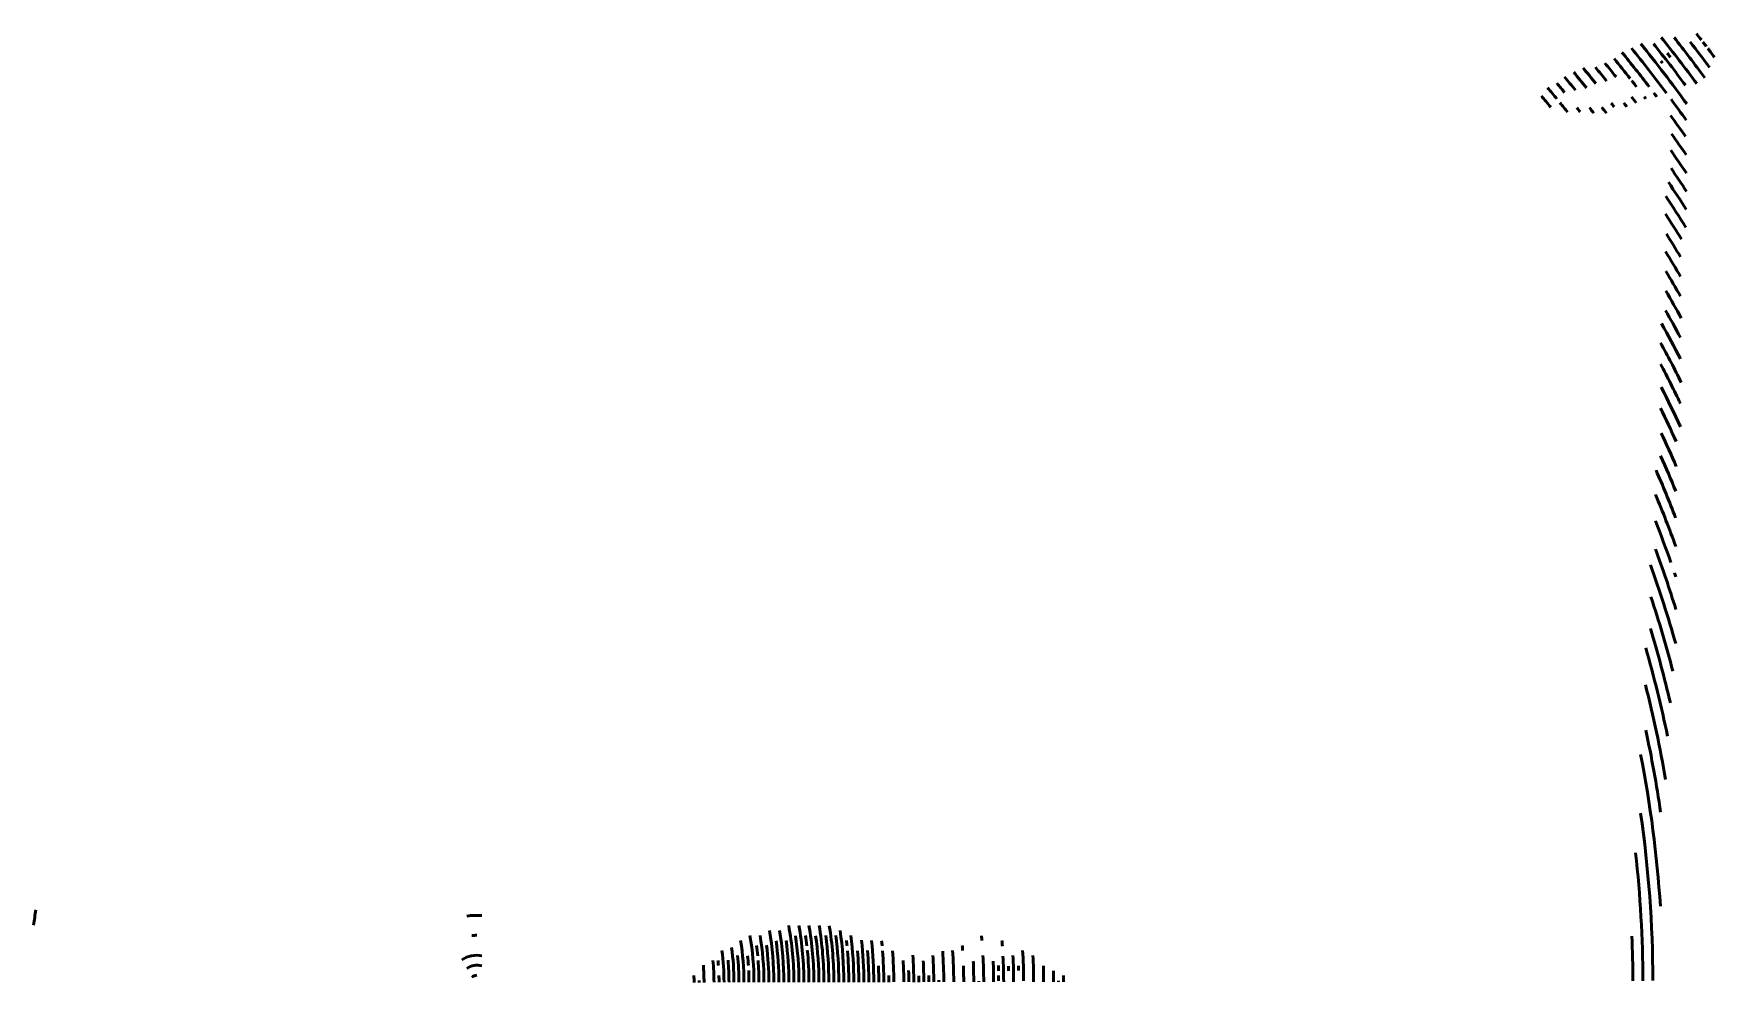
# Model space of a CAD drawing. Header units: millimetres. Extents: x -283 to 564, y -30 to 598.
# Drawn here: x 16.4 to 488.2, y 287.9 to 554.3 of the extents above; entities that cross this region are included whole.
import ezdxf

# ---------------------------------------------------------------- set-up
doc = ezdxf.new("R2010")
doc.units = ezdxf.units.MM
doc.layers.get('0').update_dxf_attribs({"lineweight": 50, "true_color": 0xffffff})

msp = doc.modelspace()

# ---------------------------------------------------------------- linework, layer by layer
for centre, radius, start, end in [((140.83, 287.84), 425.44, 36.4003, 38.5992), ((140.83, 287.84), 428.24, 36.3994, 38.299), ((140.83, 287.84), 431.04, 36.6001, 37.8003), ((140.83, 287.83), 433.85, 37.6012, 37.9006), ((140.83, 287.84), 411.42, 38.0989, 39.1005), ((140.83, 287.84), 414.22, 37.3991, 39.1001), ((140.83, 287.84), 417.03, 36.7998, 39.0015), ((140.83, 287.84), 419.83, 36.0016, 38.9), ((140.83, 287.84), 422.63, 36.5994, 38.5998), ((140.84, 287.83), 424.03, 37.8016, 38.0002), ((140.82, 287.85), 433.85, 37.2998, 37.4985), ((140.83, 287.84), 433.85, 36.7999, 37.2), ((140.83, 287.84), 400.2, 38.8994, 39.6995), ((140.83, 287.83), 403.01, 38.8013, 39.6015), ((140.83, 287.84), 405.81, 38.6014, 39.3009), ((140.83, 287.84), 408.61, 38.4999, 39.1993), ((140.84, 287.83), 421.23, 37.8024, 37.9003), ((140.83, 287.84), 391.79, 39.2989, 39.9004), ((140.83, 287.84), 394.6, 39.3005, 39.7985), ((140.83, 287.83), 397.4, 39.0995, 39.8017), ((140.82, 287.85), 411.42, 37.6976, 37.9998), ((140.83, 287.84), 388.99, 39.1993, 39.8008), ((140.83, 287.84), 391.79, 38.599, 39.0998), ((140.84, 287.83), 394.6, 38.3007, 38.5021), ((140.83, 287.83), 397.4, 37.9022, 38.2015), ((140.83, 287.84), 400.2, 37.6011, 37.9005), ((140.83, 287.84), 403.01, 37.6002, 37.7988), ((140.84, 287.83), 405.81, 37.3023, 37.501), ((140.83, 287.83), 408.61, 37.1997, 37.5018), ((140.84, 287.83), 411.42, 37.1016, 37.2023), ((140.83, 287.84), 414.22, 36.9005, 37.0992), ((140.83, 287.84), 417.03, 35.5014, 36.5002), ((140.83, 287.84), 414.22, 35.0017, 36.0004), ((140.83, 287.84), 411.42, 34.4009, 35.3996), ((140.83, 287.84), 408.61, 33.8001, 34.8996), ((140.83, 287.84), 405.81, 33.1989, 34.3012), ((140.83, 287.83), 403.01, 32.6017, 33.8998), ((140.83, 287.84), 400.2, 32.0005, 33.5001), ((140.83, 287.84), 397.4, 31.6992, 32.8994), ((140.83, 287.84), 394.6, 31.1013, 32.2008), ((140.83, 287.84), 391.79, 30.4, 31.6002), ((140.83, 287.84), 388.99, 29.7011, 30.9013), ((140.83, 287.83), 386.19, 28.8993, 30.2002), ((140.83, 287.84), 383.38, 28.2006, 29.5015), ((140.83, 287.84), 380.58, 27.4008, 29.099), ((140.83, 287.84), 377.78, 26.5007, 28.4003), ((140.83, 287.84), 374.97, 25.7017, 27.6013), ((140.83, 287.84), 372.17, 24.8016, 26.7012), ((140.83, 287.84), 369.37, 24.3014, 25.8988), ((140.83, 287.84), 366.56, 23.3008, 24.901), ((140.83, 287.84), 363.76, 22.2997, 24.0007), ((140.83, 287.84), 360.95, 21.2011, 23.5008), ((140.83, 287.84), 358.15, 20.0018, 22.5001), ((140.83, 287.84), 355.35, 19.4011, 21.4014), ((140.83, 287.84), 352.54, 17.3006, 20.199), ((140.83, 287.84), 349.74, 15.7993, 19.6013), ((140.84, 287.82), 355.35, 18.7037, 18.9024), ((140.83, 287.84), 346.94, 14.5997, 18.2003), ((140.83, 287.84), 344.13, 13.1988, 16.8022), ((140.83, 287.84), 341.33, 11.7028, 16), ((140.83, 287.84), 338.53, 9.6976, 14.3025), ((140.83, 287.84), 335.72, 8.2018, 12.2024), ((140.83, 287.84), 332.92, 3.7011, 11.098), ((140.83, 287.84), 330.12, 0.1012, 8.2984), ((140.83, 287.84), 327.31, 0.0992, 6.3994), ((140.83, 287.84), 125.46, 170.5972, 172.6003), ((140.83, 287.84), 18.92, 85.7065, 98.4973), ((140.83, 287.84), 83.41, 0.1006, 10.105), ((140.83, 287.84), 86.21, 0.1027, 9.805), ((140.83, 287.84), 89.01, 0.1047, 10.4001), ((140.83, 287.84), 91.82, 0.0955, 10.0999), ((140.83, 287.84), 94.62, 0.0976, 9.7998), ((140.83, 287.84), 97.42, 0.0997, 9.4998), ((140.83, 287.84), 100.23, 0.1016, 9.1996), ((140.83, 287.84), 103.03, 0.1038, 8.2058), ((140.83, 287.84), 13.32, 89.9996, 95.9977), ((140.83, 287.84), 72.19, 0.1036, 7.9035), ((140.83, 287.84), 74.99, 0.1057, 9.103), ((140.83, 287.84), 77.8, 0.0965, 9.7987), ((140.83, 287.84), 79.2, 5.5031, 7.6069), ((140.83, 287.84), 80.6, 0.0986, 9.4986), ((140.83, 287.84), 82, 0.0996, 7.3958), ((140.83, 287.84), 84.81, 0.1017, 8.0023), ((140.83, 287.84), 87.61, 0.1038, 7.8029), ((140.83, 287.84), 90.41, 0.1056, 8.3978), ((140.83, 287.84), 93.22, 6.3964, 8.1981), ((140.83, 287.84), 96.02, 0.0986, 7.8985), ((140.83, 287.84), 98.82, 0.1006, 7.699), ((140.83, 287.84), 101.63, 0.1026, 7.4995), ((140.83, 287.84), 104.43, 5.7005, 6.5062), ((140.83, 287.84), 105.83, 0.1057, 7.2006), ((140.83, 287.84), 108.64, 0.0966, 6.2962), ((140.83, 287.84), 111.44, 0.0985, 6.0967), ((140.83, 287.84), 114.24, 5.2037, 5.8975), ((140.83, 287.83), 136.67, 3.7993, 4.4035), ((140.83, 287.84), 142.28, 4.7979, 5.3015), ((140.83, 287.84), 147.89, 3.9967, 4.601), ((140.83, 287.84), 324.51, 0.1028, 2.3017), ((140.83, 287.84), 7.71, 79.4985, 122.9967), ((140.83, 287.84), 4.91, 73.3981, 124.796), ((140.83, 287.84), 63.78, 0.0976, 4.406), ((140.83, 287.84), 66.58, 0.0998, 5.4042), ((140.83, 287.84), 67.99, 4.0943, 5.3029), ((140.83, 287.84), 69.39, 0.1014, 7.4984), ((140.83, 287.84), 70.79, 0.1023, 5.1045), ((140.83, 287.84), 73.59, 0.1047, 6.0022), ((140.83, 287.84), 76.4, 3.5983, 5.7021), ((140.83, 287.84), 79.2, 0.0975, 4.4954), ((140.83, 287.84), 93.22, 0.0964, 5.6022), ((140.83, 287.84), 104.43, 0.1048, 4.9055), ((140.83, 287.84), 107.24, 0.0956, 4.7956), ((140.83, 287.84), 110.04, 0.0974, 4.6968), ((140.83, 287.84), 112.84, 0.0995, 2.4047), ((140.83, 287.84), 114.24, 0.1006, 4.4985), ((140.83, 287.84), 117.05, 0.1029, 4.4001), ((140.83, 287.84), 119.85, 0.1048, 3.0032), ((140.83, 287.84), 122.65, 0.0955, 3.5982), ((140.83, 287.84), 125.46, 0.0979, 2.806), ((140.83, 287.84), 128.26, 0.0994, 3.4007), ((140.83, 287.84), 131.07, 0.1017, 3.8953), ((140.83, 287.84), 133.87, 0.1038, 3.8974), ((140.83, 287.84), 136.67, 0.1058, 1.997), ((140.83, 287.84), 139.48, 0.0966, 2.5026), ((140.83, 287.84), 142.28, 0.0987, 3.0978), ((140.83, 287.84), 145.08, 0.1009, 2.4062), ((140.83, 287.84), 146.48, 1.2989, 1.9031), ((140.83, 287.84), 147.89, 0.1028, 2.9004), ((140.83, 287.84), 149.29, 1.3007, 1.8043), ((140.83, 287.84), 150.69, 0.1048, 2.9025), ((140.83, 287.84), 152.09, 1.303, 1.7954), ((140.83, 287.84), 153.49, 0.1964, 3.3969), ((140.83, 287.84), 156.3, 0.0978, 2.8059), ((140.83, 287.84), 159.1, 0.0996, 1.6998), ((140.83, 287.84), 2.1, 89.9022, 131.7995), ((140.83, 287.84), 60.98, 0.095, 1.8967), ((140.83, 287.84), 62.38, 0.0969, 0.6004), ((140.83, 287.84), 67.99, 0.1009, 1.7012), ((140.83, 287.84), 76.4, 0.0962, 2.6029), ((140.83, 287.84), 115.65, 0.1018, 0.997), ((140.83, 287.84), 121.25, 0.1053, 1.6048), ((140.83, 287.83), 124.06, 0.0973, 0.903), ((140.83, 287.84), 126.86, 0.0986, 0.9044), ((140.83, 287.84), 129.66, 0.0982, 0.2996), ((140.83, 287.84), 140.88, 0.0979, 0.1986), ((140.83, 287.83), 146.48, 0.2029, 0.796), ((140.83, 287.84), 161.9, 0.1018, 1.1985), ((140.83, 287.83), 163.31, 0.1033, 0.204), ((140.83, 287.84), 164.71, 0.0972, 0.7015)]:
    msp.add_arc(centre, radius, start, end)

doc.saveas('drawing.dxf')
